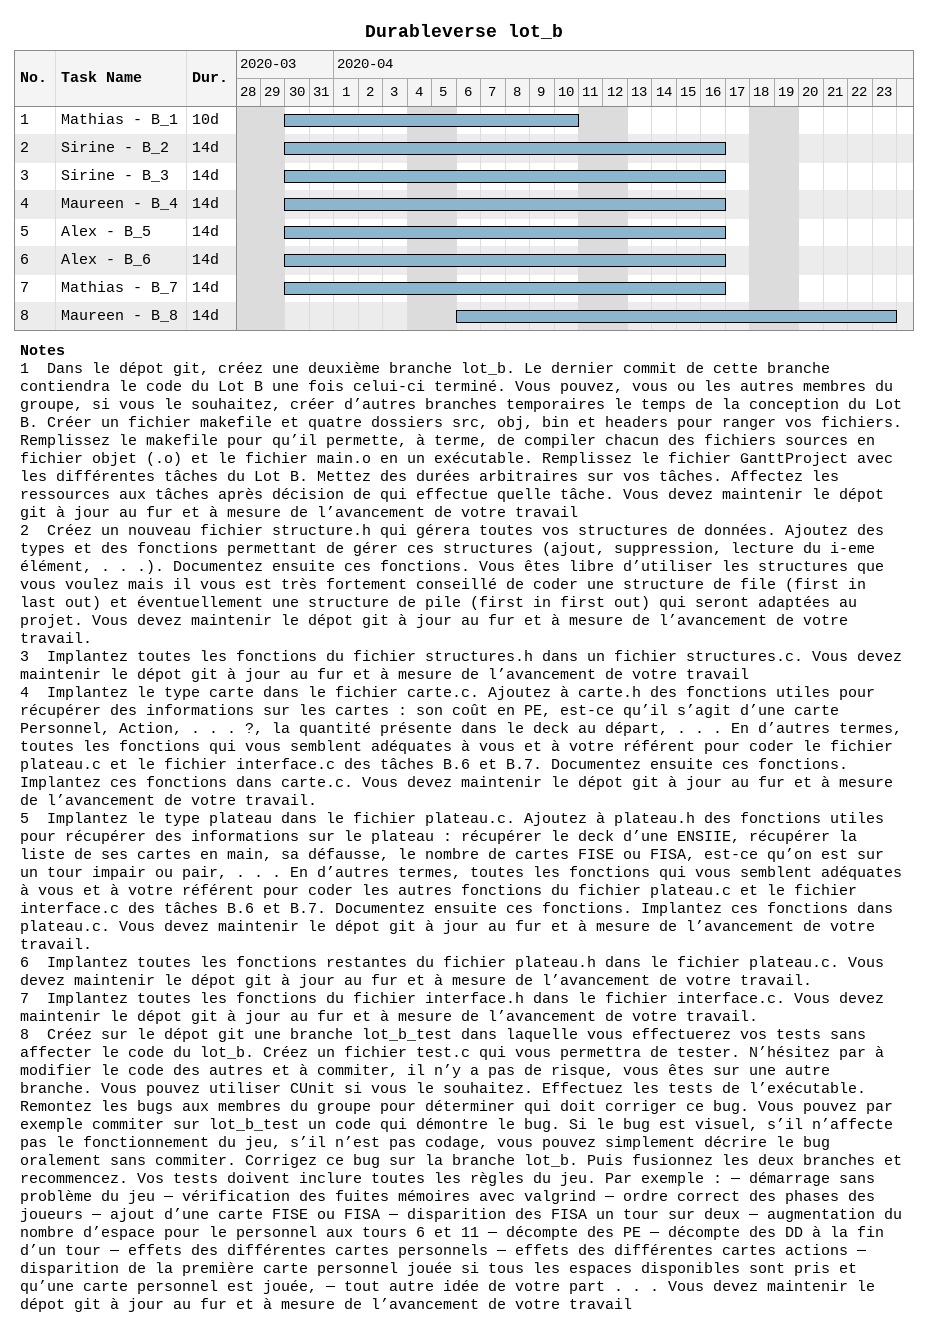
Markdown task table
Durableverse lot_b

| ID | Task | Duration | Start | Finish |
|---|---|---|---|---|
| 1 | Mathias - B_1 | 10d | 2020-03-30 | 2020-04-10 |
| 2 | Sirine - B_2 | 14d | 2020-03-30 | 2020-04-16 |
| 3 | Sirine - B_3 | 14d | 2020-03-30 | 2020-04-16 |
| 4 | Maureen - B_4 | 14d | 2020-03-30 | 2020-04-16 |
| 5 | Alex - B_5 | 14d | 2020-03-30 | 2020-04-16 |
| 6 | Alex - B_6 | 14d | 2020-03-30 | 2020-04-16 |
| 7 | Mathias - B_7 | 14d | 2020-03-30 | 2020-04-16 |
| 8 | Maureen - B_8 | 14d | 2020-04-06 | 2020-04-23 |

Notes
- 1: Dans le dépot git, créez une deuxième branche lot_b. Le dernier commit de cette branche contiendra le code du Lot B une fois celui-ci terminé. Vous pouvez, vous ou les autres membres du groupe, si vous le souhaitez, créer d’autres branches temporaires le temps de la conception du Lot B. Créer un fichier makefile et quatre dossiers src, obj, bin et headers pour ranger vos fichiers. Remplissez le makefile pour qu’il permette, à terme, de compiler chacun des fichiers sources en fichier objet (.o) et le fichier main.o en un exécutable. Remplissez le fichier GanttProject avec les différentes tâches du Lot B. Mettez des durées arbitraires sur vos tâches. Affectez les ressources aux tâches après décision de qui effectue quelle tâche. Vous devez maintenir le dépot git à jour au fur et à mesure de l’avancement de votre travail
- 2: Créez un nouveau fichier structure.h qui gérera toutes vos structures de données. Ajoutez des types et des fonctions permettant de gérer ces structures (ajout, suppression, lecture du i-eme élément, . . .). Documentez ensuite ces fonctions. Vous êtes libre d’utiliser les structures que vous voulez mais il vous est très fortement conseillé de coder une structure de file (first in last out) et éventuellement une structure de pile (first in first out) qui seront adaptées au projet. Vous devez maintenir le dépot git à jour au fur et à mesure de l’avancement de votre travail.
- 3: Implantez toutes les fonctions du fichier structures.h dans un fichier structures.c. Vous devez maintenir le dépot git à jour au fur et à mesure de l’avancement de votre travail
- 4: Implantez le type carte dans le fichier carte.c. Ajoutez à carte.h des fonctions utiles pour récupérer des informations sur les cartes : son coût en PE, est-ce qu’il s’agit d’une carte Personnel, Action, . . . ?, la quantité présente dans le deck au départ, . . . En d’autres termes, toutes les fonctions qui vous semblent adéquates à vous et à votre référent pour coder le fichier plateau.c et le fichier interface.c des tâches B.6 et B.7. Documentez ensuite ces fonctions. Implantez ces fonctions dans carte.c. Vous devez maintenir le dépot git à jour au fur et à mesure de l’avancement de votre travail.
- 5: Implantez le type plateau dans le fichier plateau.c. Ajoutez à plateau.h des fonctions utiles pour récupérer des informations sur le plateau : récupérer le deck d’une ENSIIE, récupérer la liste de ses cartes en main, sa défausse, le nombre de cartes FISE ou FISA, est-ce qu’on est sur un tour impair ou pair, . . . En d’autres termes, toutes les fonctions qui vous semblent adéquates à vous et à votre référent pour coder les autres fonctions du fichier plateau.c et le fichier interface.c des tâches B.6 et B.7. Documentez ensuite ces fonctions. Implantez ces fonctions dans plateau.c. Vous devez maintenir le dépot git à jour au fur et à mesure de l’avancement de votre travail.
- 6: Implantez toutes les fonctions restantes du fichier plateau.h dans le fichier plateau.c. Vous devez maintenir le dépot git à jour au fur et à mesure de l’avancement de votre travail.
- 7: Implantez toutes les fonctions du fichier interface.h dans le fichier interface.c. Vous devez maintenir le dépot git à jour au fur et à mesure de l’avancement de votre travail.
- 8: Créez sur le dépot git une branche lot_b_test dans laquelle vous effectuerez vos tests sans affecter le code du lot_b. Créez un fichier test.c qui vous permettra de tester. N’hésitez par à modifier le code des autres et à commiter, il n’y a pas de risque, vous êtes sur une autre branche. Vous pouvez utiliser CUnit si vous le souhaitez. Effectuez les tests de l’exécutable. Remontez les bugs aux membres du groupe pour déterminer qui doit corriger ce bug. Vous pouvez par exemple commiter sur lot_b_test un code qui démontre le bug. Si le bug est visuel, s’il n’affecte pas le fonctionnement du jeu, s’il n’est pas codage, vous pouvez simplement décrire le bug oralement sans commiter. Corrigez ce bug sur la branche lot_b. Puis fusionnez les deux branches et recommencez. Vos tests doivent inclure toutes les règles du jeu. Par exemple : — démarrage sans problème du jeu — vérification des fuites mémoires avec valgrind — ordre correct des phases des joueurs — ajout d’une carte FISE ou FISA — disparition des FISA un tour sur deux — augmentation du nombre d’espace pour le personnel aux tours 6 et 11 — décompte des PE — décompte des DD à la fin d’un tour — effets des différentes cartes personnels — effets des différentes cartes actions — disparition de la première carte personnel jouée si tous les espaces disponibles sont pris et qu’une carte personnel est jouée, — tout autre idée de votre part . . . Vous devez maintenir le dépot git à jour au fur et à mesure de l’avancement de votre travail
